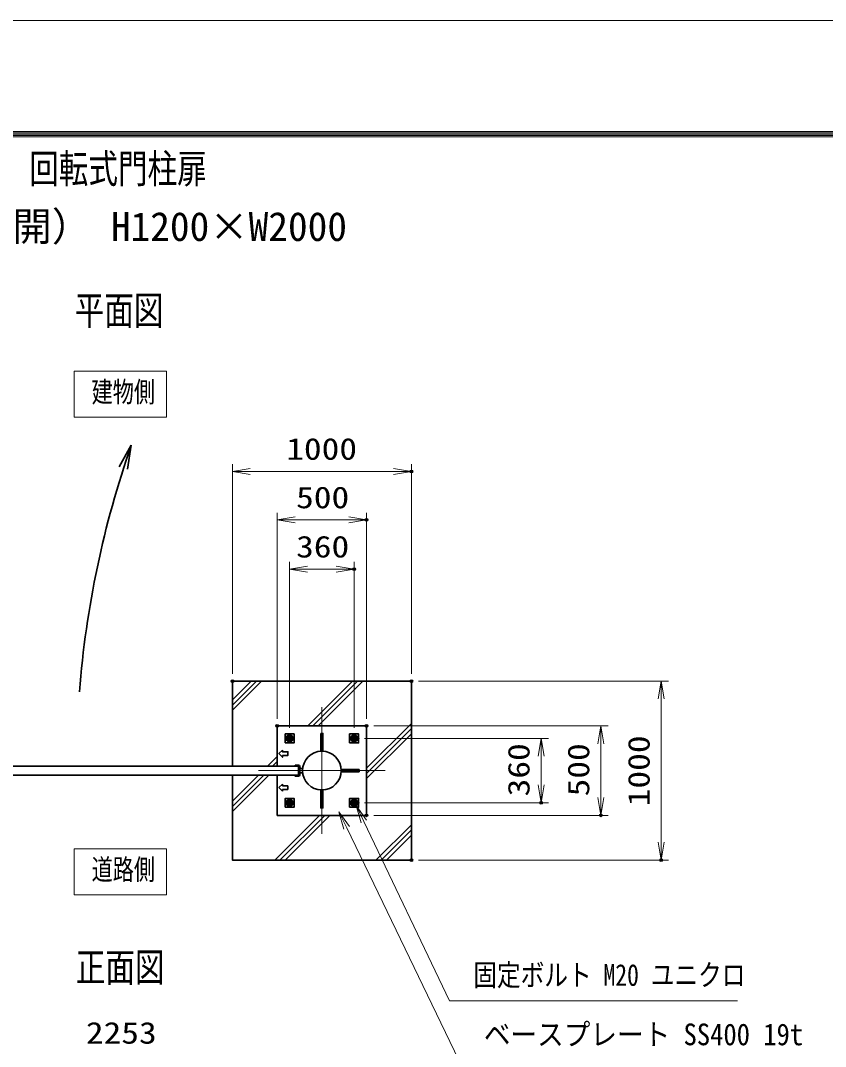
# Model space of a CAD drawing. Units: millimetres at full size. Extents: x -11880 to 11880, y -8400 to 8400.
# Drawn here: x 2840 to 7338, y 2671 to 8400 of the extents above; entities that cross this region are included whole.
import ezdxf
from ezdxf.enums import TextEntityAlignment as Align

# ---------------------------------------------------------------- set-up
doc = ezdxf.new("R2010")
doc.units = ezdxf.units.MM
doc.header["$LTSCALE"] = 30
doc.header["$PDMODE"] = 32
doc.header["$PDSIZE"] = 15
for name, pattern in [('DASHED', [7.5, 6, -1.5]), ('USER1', [18, 12, -1.5, 3, -1.5]), ('USER2', [9, 6, -0.75, 1.5, -0.75])]:
    doc.linetypes.add(name, pattern=pattern)
for name, color, linetype, lineweight in [('0-0_D-TTL', 7, 'Continuous', 18), ('0-1_外形線', 7, 'Continuous', 35), ('0-2_軸線', 200, 'USER1', 15), ('0-3_細線', 2, 'Continuous', 35), ('0-4_寸法線', 4, 'Continuous', 18), ('0-5_0', 7, 'Continuous', 18), ('0-7_隠れ線', 140, 'DASHED', 18), ('0-D_AM_0N', 7, 'Continuous', 50), ('0-E_AM_4N', 3, 'Continuous', 25), ('0-F_AM_7N', 6, 'USER2', 18), ('1-2_ハッチング', 253, 'Continuous', 13)]:
    doc.layers.add(name, color=color, linetype=linetype, lineweight=lineweight)
for name, color, linetype in [('0-6_Defpoints', 7, 'Continuous'), ('0-9_文字3', 254, 'Continuous'), ('0-C_文字', 254, 'Continuous')]:
    doc.layers.add(name, color=color, linetype=linetype)
doc.styles.add('ＭＳ ゴシック', font='')
doc.styles.get('ＭＳ ゴシック').set_extended_font_data('MS Gothic')

# ---------------------------------------------------------------- blocks, each defined once
blk = doc.blocks.new('U299')
at = {"layer": '0-D_AM_0N'}
blk.add_lwpolyline([(11202605.2, 81987718.6), (11203055.2, 81987458.8), (11203505.2, 81987718.6), (11203505.2, 81988238.2), (11203055.2, 81988498), (11202605.2, 81988238.2)], close=True, dxfattribs=at)
for radius in [450, 259.4]:
    blk.add_circle((11203055.2, 81987978.4), radius, dxfattribs=at)
at = {"layer": '0-E_AM_4N'}
blk.add_arc((11203055.2, 81987978.4), 300, 260, 170, dxfattribs=at)
at = {"layer": '0-F_AM_7N'}
for p, q in [((11202483.7, 81987978.4), (11203626.8, 81987978.4)), ((11203055.2, 81988550), (11203055.2, 81987406.8))]:
    blk.add_line(p, q, dxfattribs=at)
blk = doc.blocks.new('U300')
at = {"layer": '0-D_AM_0N'}
blk.add_lwpolyline([(11213405.2, 81987718.6), (11213855.2, 81987458.8), (11214305.2, 81987718.6), (11214305.2, 81988238.2), (11213855.2, 81988498), (11213405.2, 81988238.2)], close=True, dxfattribs=at)
for radius in [450, 259.4]:
    blk.add_circle((11213855.2, 81987978.4), radius, dxfattribs=at)
at = {"layer": '0-E_AM_4N'}
blk.add_arc((11213855.2, 81987978.4), 300, 260, 170, dxfattribs=at)
at = {"layer": '0-F_AM_7N'}
for p, q in [((11213283.7, 81987978.4), (11214426.8, 81987978.4)), ((11213855.2, 81988550), (11213855.2, 81987406.8))]:
    blk.add_line(p, q, dxfattribs=at)
blk = doc.blocks.new('U301')
at = {"layer": '0-D_AM_0N'}
blk.add_lwpolyline([(11213405.2, 81976918.6), (11213855.2, 81976658.8), (11214305.2, 81976918.6), (11214305.2, 81977438.2), (11213855.2, 81977698), (11213405.2, 81977438.2)], close=True, dxfattribs=at)
for radius in [450, 259.4]:
    blk.add_circle((11213855.2, 81977178.4), radius, dxfattribs=at)
at = {"layer": '0-E_AM_4N'}
blk.add_arc((11213855.2, 81977178.4), 300, 260, 170, dxfattribs=at)
at = {"layer": '0-F_AM_7N'}
for p, q in [((11213855.2, 81977750), (11213855.2, 81976606.8)), ((11213283.7, 81977178.4), (11214426.8, 81977178.4))]:
    blk.add_line(p, q, dxfattribs=at)
blk = doc.blocks.new('U302')
at = {"layer": '0-D_AM_0N'}
blk.add_lwpolyline([(11202605.2, 81976918.6), (11203055.2, 81976658.8), (11203505.2, 81976918.6), (11203505.2, 81977438.2), (11203055.2, 81977698), (11202605.2, 81977438.2)], close=True, dxfattribs=at)
for radius in [450, 259.4]:
    blk.add_circle((11203055.2, 81977178.4), radius, dxfattribs=at)
at = {"layer": '0-E_AM_4N'}
blk.add_arc((11203055.2, 81977178.4), 300, 260, 170, dxfattribs=at)
at = {"layer": '0-F_AM_7N'}
for p, q in [((11203055.2, 81977750), (11203055.2, 81976606.8)), ((11202483.7, 81977178.4), (11203626.8, 81977178.4))]:
    blk.add_line(p, q, dxfattribs=at)
blk = doc.blocks.new('_Open')
at = {"layer": '0-5_0', "color": 4}
blk.add_line((-30, 5), (0, 0), dxfattribs=at)
blk.add_lwpolyline([(-30, -5), (0, 0), (-30, 0)], dxfattribs=at)
blk = doc.blocks.new('S281')
at = {"layer": '0-4_寸法線'}
for points in [[(11278124.1, 81944042.3), (11229831.3, 81944042.3), (11215509.7, 81974055.9), (11214217.8, 81976763.5)], [(11215961, 81974271.3), (11214217.8, 81976763.5), (11215058.5, 81973840.6)]]:
    blk.add_lwpolyline(points, dxfattribs=at)
at = {"layer": '0-4_寸法線', "color": 254, "style": 'ＭＳ ゴシック', "width": 0.8}
blk.add_text('固定ボルト M20 ユニクロ', height=3637, dxfattribs=at).set_placement((11233840.3, 81945442.9), align=Align.BOTTOM_LEFT)
blk = doc.blocks.new('S282')
at = {"layer": '0-4_寸法線'}
for points in [[(11285367.3, 81934085.3), (11231400.9, 81934085.3), (11212617.2, 81972992.2), (11211312.8, 81975693.9)], [(11213067.4, 81973209.6), (11211312.8, 81975693.9), (11212166.9, 81972774.8)]]:
    blk.add_lwpolyline(points, dxfattribs=at)
at = {"layer": '0-4_寸法線', "color": 254, "style": 'ＭＳ ゴシック', "width": 0.9}
blk.add_text('ベースプレート SS400 19t', height=3637, dxfattribs=at).set_placement((11235600.9, 81935485.8), align=Align.BOTTOM_LEFT)

msp = doc.modelspace()

# ---------------------------------------------------------------- linework, layer by layer
at = {"layer": '0-0_D-TTL'}
for points in [[(-11880, -8400), (11880, -8400), (11880, 8400), (-11880, 8400)], [(-11116.29, 7779.43), (11116.29, 7779.43), (11116.29, -7777.71), (-11116.29, -7777.71)], [(-11109.21, 7772.36), (11109.21, 7772.36), (11109.21, -7770.64), (-11109.21, -7770.64)], [(-11102.14, 7765.29), (11102.14, 7765.29), (11102.14, -7763.57), (-11102.14, -7763.57)], [(-11095.07, 7758.21), (11095.07, 7758.21), (11095.07, -7756.5), (-11095.07, -7756.5)], [(-11088, 7751.14), (11088, 7751.14), (11088, -7749.43), (-11088, -7749.43)]]:
    msp.add_lwpolyline(points, close=True, dxfattribs=at)
at = {"layer": '0-1_外形線'}
for p, q in [((4273.88, 4461.26), (4273.88, 4236.26)), ((4773.88, 4461.26), (4273.88, 4461.26)), ((4773.88, 3961.26), (4773.88, 4461.26)), ((4373.88, 4242.26), (4393.88, 4242.26)), ((4273.88, 4186.26), (4273.88, 3961.26)), ((4393.88, 4186.26), (4393.88, 4236.26)), ((4399.88, 4236.26), (4399.88, 4186.26)), ((4399.88, 4223.76), (4416.45, 4223.76)), ((4416.45, 4198.76), (4399.88, 4198.76)), ((4273.88, 3961.26), (4773.88, 3961.26))]:
    msp.add_line(p, q, dxfattribs=at)
for points in [[(4023.88, 4186.26), (4023.88, 3711.26), (5023.88, 3711.26), (5023.88, 4711.26), (4023.88, 4711.26), (4023.88, 4236.26)], [(4393.88, 4236.26), (4373.88, 4236.26), (4373.88, 4242.26)], [(4393.88, 4180.26), (4373.88, 4180.26), (4373.88, 4186.26), (4393.88, 4186.26)]]:
    msp.add_lwpolyline(points, dxfattribs=at)
for points in [[(4318.88, 4366.26), (4368.88, 4366.26), (4368.88, 4416.26), (4318.88, 4416.26)], [(4678.88, 4366.26), (4728.88, 4366.26), (4728.88, 4416.26), (4678.88, 4416.26)], [(2393.88, 4236.26), (4393.88, 4236.26), (4393.88, 4186.26), (2393.88, 4186.26)], [(4318.88, 4006.26), (4368.88, 4006.26), (4368.88, 4056.26), (4318.88, 4056.26)], [(4678.88, 4006.26), (4728.88, 4006.26), (4728.88, 4056.26), (4678.88, 4056.26)]]:
    msp.add_lwpolyline(points, close=True, dxfattribs=at)
msp.add_circle((4523.88, 4211.26), 108.15, dxfattribs=at)
for centre, start, end in [((4393.88, 4236.26), 0, 90), ((4393.88, 4186.26), 270, 0)]:
    msp.add_arc(centre, 6, start, end, dxfattribs=at)
at = {"layer": '0-2_軸線'}
for p, q in [((4523.88, 4211.26), (4523.88, 4564.82)), ((4523.88, 4211.26), (4170.32, 4211.26)), ((4393.88, 4211.26), (4554.37, 4211.26)), ((4523.88, 4211.26), (4877.43, 4211.26)), ((4523.88, 4211.26), (4523.88, 3857.71))]:
    msp.add_line(p, q, dxfattribs=at)
at = {"layer": '0-3_細線'}
for p, q in [((3459.33, 6029.14), (3391.63, 5907.96)), ((3459.33, 6029.14), (3438.29, 5894.46)), ((4517.88, 4419.16), (4517.88, 4319.25)), ((4399.88, 4227.76), (4403.88, 4223.76)), ((4403.88, 4198.76), (4399.88, 4194.76)), ((4303.88, 4136.26), (4283.88, 4116.26)), ((4303.88, 4136.26), (4303.88, 4126.26)), ((4303.88, 4126.26), (4333.88, 4126.26)), ((4333.88, 4126.26), (4333.88, 4106.26)), ((4283.88, 4116.26), (4303.88, 4096.26)), ((4333.88, 4106.26), (4303.88, 4106.26)), ((4303.88, 4096.26), (4303.88, 4106.26))]:
    msp.add_line(p, q, dxfattribs=at)
for points in [[(4517.88, 4419.16), (4529.88, 4419.16), (4529.88, 4319.41)], [(4303.88, 4326.26), (4283.88, 4306.26), (4303.88, 4286.26), (4303.88, 4296.26)], [(4303.88, 4326.26), (4303.88, 4316.26), (4333.88, 4316.26), (4333.88, 4296.26), (4303.88, 4296.26)], [(4631.86, 4217.26), (4731.78, 4217.26), (4731.78, 4205.26), (4631.86, 4205.26)], [(4517.88, 4103.28), (4517.88, 4003.36), (4529.88, 4003.36), (4529.88, 4103.11)]]:
    msp.add_lwpolyline(points, dxfattribs=at)
msp.add_arc((8607.92, 4225.73), 5455.3, 160.69606, 175.52715, dxfattribs=at)
at = {"layer": '0-4_寸法線'}
for p, q in [((4023.88, 4751.26), (4023.88, 5922.2)), ((5023.88, 4751.26), (5023.88, 5922.2)), ((4023.88, 5882.2), (5023.88, 5882.2)), ((4273.88, 4501.26), (4273.88, 5651.26)), ((4773.88, 4501.26), (4773.88, 5651.26)), ((4273.88, 5611.26), (4773.88, 5611.26)), ((4343.88, 4450.32), (4343.88, 5376.35)), ((4343.88, 5336.35), (4703.88, 5336.35)), ((4703.88, 4450.32), (4703.88, 5376.35)), ((5063.88, 4711.26), (6460.22, 4711.26)), ((6420.22, 4711.26), (6420.22, 3711.26)), ((4813.88, 4461.26), (6123.09, 4461.26)), ((6083.09, 4461.26), (6083.09, 3961.26)), ((4762.93, 4391.26), (5789.23, 4391.26)), ((5749.23, 4391.26), (5749.23, 4031.26)), ((4762.93, 4031.26), (5789.23, 4031.26)), ((4813.88, 3961.26), (6123.09, 3961.26)), ((5063.88, 3711.26), (6460.22, 3711.26))]:
    msp.add_line(p, q, dxfattribs=at)
for points in [[(3139.78, 6185), (3655.04, 6185), (3655.04, 6442.08), (3139.78, 6442.08)], [(3139.78, 3518.25), (3655.04, 3518.25), (3655.04, 3775.33), (3139.78, 3775.33)]]:
    msp.add_lwpolyline(points, close=True, dxfattribs=at)
at = {"layer": '0-6_Defpoints'}
for p in [(5023.88, 5882.2), (4773.88, 5611.26), (4703.88, 5336.35), (4023.88, 4711.26), (5023.88, 4711.26), (5023.88, 4711.26), (4273.88, 4461.26), (4343.88, 4410.32), (4703.88, 4410.32), (4773.88, 4461.26), (4773.88, 4461.26), (4722.93, 4391.26), (4722.93, 4031.26), (5749.23, 4031.26), (4773.88, 3961.26), (6083.09, 3961.26), (5023.88, 3711.26), (6420.22, 3711.26)]:
    msp.add_point(p, dxfattribs=at)
at = {"layer": '0-7_隠れ線'}
for centre in [(4343.88, 4391.26), (4703.88, 4391.26), (4343.88, 4031.26), (4703.88, 4031.26)]:
    msp.add_circle(centre, 20, dxfattribs=at)
at = {"layer": '1-2_ハッチング'}
for p, q in [((4023.88, 4605.91), (4129.23, 4711.26)), ((4023.88, 4576.91), (4158.23, 4711.26)), ((4023.88, 4547.91), (4187.23, 4711.26)), ((4444.92, 4461.26), (4694.92, 4711.26)), ((4473.92, 4461.26), (4723.92, 4711.26)), ((4502.92, 4461.26), (4752.92, 4711.26)), ((4773.88, 4224.54), (5023.88, 4474.54)), ((4773.88, 4195.54), (5023.88, 4445.54)), ((4773.88, 4166.54), (5023.88, 4416.54)), ((4219.92, 4236.26), (4273.88, 4290.22)), ((4248.92, 4236.26), (4273.88, 4261.22)), ((4023.88, 4040.22), (4169.92, 4186.26)), ((4023.88, 4011.22), (4198.92, 4186.26)), ((4023.88, 3982.22), (4227.92, 4186.26)), ((4260.6, 3711.26), (4510.6, 3961.26)), ((4289.6, 3711.26), (4539.6, 3961.26)), ((4318.6, 3711.26), (4568.6, 3961.26)), ((4826.29, 3711.26), (5023.88, 3908.85)), ((4855.29, 3711.26), (5023.88, 3879.85)), ((4884.29, 3711.26), (5023.88, 3850.85))]:
    msp.add_line(p, q, dxfattribs=at)

# ---------------------------------------------------------------- block references
at = {"layer": '0-4_寸法線', "xscale": 3.333333, "yscale": 3.333333}
for p, rotation in [((4023.88, 5882.2), 180), ((4273.88, 5611.26), 180), ((4343.88, 5336.35), 180), ((6420.22, 4711.26), 90), ((6083.09, 4461.26), 90), ((5749.23, 4391.26), 90), ((5749.23, 4031.26), 270), ((6083.09, 3961.26), 270), ((6420.22, 3711.26), 270)]:
    msp.add_blockref('_Open', p, dxfattribs=dict(at, rotation=rotation))
at = {"layer": '0-4_寸法線'}
for name, p, xscale, yscale in [('_Open', (5023.88, 5882.2), 3.333333, 3.333333), ('_Open', (4773.88, 5611.26), 3.333333, 3.333333), ('_Open', (4703.88, 5336.35), 3.333333, 3.333333), ('S281', (-369091.3, -2728541.35), 0.03333333, 0.03333333), ('S282', (-369091.3, -2728541.35), 0.03333333, 0.03333333)]:
    msp.add_blockref(name, p, dxfattribs=dict(at, xscale=xscale, yscale=yscale))
at = {"layer": '0-D_AM_0N', "xscale": 0.03333333, "yscale": 0.03333333}
for name in ['U299', 'U300', 'U302', 'U301']:
    msp.add_blockref(name, (-369091.3, -2728541.35), dxfattribs=at)

# ---------------------------------------------------------------- texts
at = {"layer": '0-1_外形線', "style": 'ＭＳ ゴシック', "width": 0.75}
for s, p in [('建物側', (3237.37, 6233.72)), ('道路側', (3237.37, 3566.97))]:
    msp.add_text(s, height=115.5, dxfattribs=at).set_placement(p, align=Align.BOTTOM_LEFT)
at = {"layer": '0-4_寸法線', "color": 254, "style": 'ＭＳ ゴシック', "width": 1.2}
for s, p in [('1000', (4324.68, 5910.88)), ('500', (4379.88, 5639.95)), ('360', (4379.88, 5365.03)), ('2253', (3205.38, 2649.89))]:
    msp.add_text(s, height=121.2, dxfattribs=at).set_placement(p, align=Align.BOTTOM_LEFT)
for s, p in [('1000', (6391.53, 4012.06)), ('360', (5720.54, 4067.26)), ('500', (6054.4, 4067.26))]:
    msp.add_text(s, height=121.2, rotation=90, dxfattribs=at).set_placement(p, align=Align.BOTTOM_LEFT)
at = {"layer": '0-9_文字3', "style": 'ＭＳ ゴシック', "width": 0.75}
msp.add_text('回転式門柱扉', height=161.7, dxfattribs=at).set_placement((2888.34, 7443.55), align=Align.BOTTOM_LEFT)
at = {"layer": '0-9_文字3', "style": 'ＭＳ ゴシック'}
msp.add_text('TKM-G（片開） H1200×W2000', height=161.6, dxfattribs=at).set_placement((1803.93, 7120.58), align=Align.BOTTOM_LEFT)
at = {"layer": '0-C_文字', "style": 'ＭＳ ゴシック', "width": 0.75}
for s, p in [('平面図', (3142.72, 6651.55)), ('正面図', (3148.7, 2983.73))]:
    msp.add_text(s, height=161.7, dxfattribs=at).set_placement(p, align=Align.BOTTOM_LEFT)

doc.saveas('drawing.dxf')
